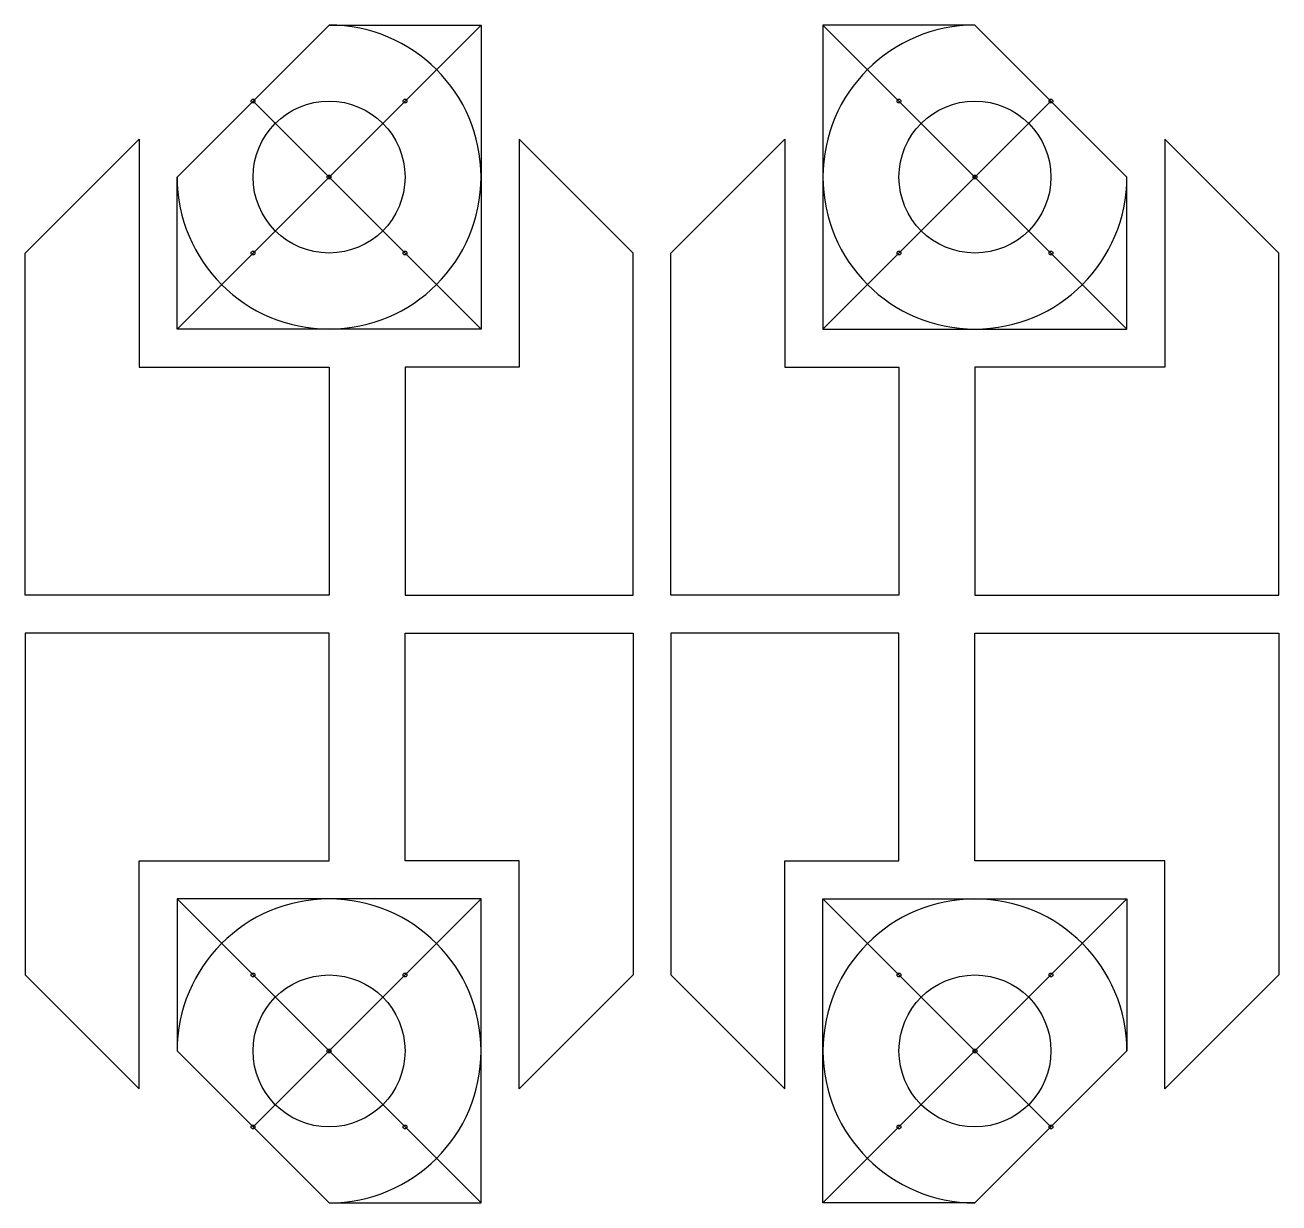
# Model space of a CAD drawing. Header units: millimetres. Extents: x 0 to 330, y 0 to 310.
import ezdxf

# ---------------------------------------------------------------- set-up
doc = ezdxf.new("R2010")
doc.units = ezdxf.units.MM
doc.header["$MEASUREMENT"] = 0
doc.layers.add('20mm Cutouts', color=1, linetype='Continuous', true_color=0xff0000)
doc.layers.add('Engraving', color=6, linetype='Continuous', true_color=0xff00ff)

msp = doc.modelspace()

# ---------------------------------------------------------------- linework, layer by layer
at = {"layer": '20mm Cutouts'}
for p, q in [((40, 270.02), (80, 310.02)), ((80, 310.02), (120, 310.02)), ((120, 310.02), (120, 230.02)), ((250, 310.02), (210, 310.02)), ((210, 310.02), (210, 230.02)), ((290, 270.02), (250, 310.02)), ((0, 250.02), (30, 280.02)), ((30, 280.02), (30, 220.02)), ((130, 280.02), (130, 220.02)), ((160, 250.02), (130, 280.02)), ((170, 250.02), (200, 280.02)), ((200, 280.02), (200, 220.02)), ((300, 280.02), (300, 220.02)), ((330, 250.02), (300, 280.02)), ((40, 230.02), (40, 270.02)), ((290, 230.02), (290, 270.02)), ((0, 160.02), (0, 250.02)), ((160, 160.02), (160, 250.02)), ((170, 160.02), (170, 250.02)), ((330, 160.02), (330, 250.02)), ((120, 230.02), (40, 230.02)), ((210, 230.02), (290, 230.02)), ((30, 220.02), (80, 220.02)), ((80, 220.02), (80, 160.02)), ((130, 220.02), (100, 220.02)), ((100, 220.02), (100, 160.02)), ((200, 220.02), (230, 220.02)), ((230, 220.02), (230, 160.02)), ((300, 220.02), (250, 220.02)), ((250, 220.02), (250, 160.02)), ((80, 160.02), (0, 160.02)), ((100, 160.02), (160, 160.02)), ((230, 160.02), (170, 160.02)), ((250, 160.02), (330, 160.02)), ((80, 150.02), (0, 150.02)), ((0, 150.02), (0, 60.02)), ((80, 90.02), (80, 150.02)), ((100, 150.02), (160, 150.02)), ((100, 90.02), (100, 150.02)), ((160, 150.02), (160, 60.02)), ((230, 150.02), (170, 150.02)), ((170, 150.02), (170, 60.02)), ((230, 90.02), (230, 150.02)), ((250, 150.02), (330, 150.02)), ((250, 90.02), (250, 150.02)), ((330, 150.02), (330, 60.02)), ((30, 30.02), (30, 90.02)), ((30, 90.02), (80, 90.02)), ((130, 90.02), (100, 90.02)), ((130, 30.02), (130, 90.02)), ((200, 30.02), (200, 90.02)), ((200, 90.02), (230, 90.02)), ((300, 90.02), (250, 90.02)), ((300, 30.02), (300, 90.02)), ((120, 80.02), (40, 80.02)), ((40, 80.02), (40, 40.02)), ((120, 0.02), (120, 80.02)), ((210, 0.02), (210, 80.02)), ((210, 80.02), (290, 80.02)), ((290, 80.02), (290, 40.02)), ((0, 60.02), (30, 30.02)), ((160, 60.02), (130, 30.02)), ((170, 60.02), (200, 30.02)), ((330, 60.02), (300, 30.02)), ((40, 40.02), (80, 0.02)), ((290, 40.02), (250, 0.02)), ((80, 0.02), (120, 0.02)), ((250, 0.02), (210, 0.02))]:
    msp.add_line(p, q, dxfattribs=at)
at = {"layer": 'Engraving'}
for p, q in [((120, 310.02), (40, 230.02)), ((210, 310.02), (290, 230.02)), ((60, 290.02), (120, 230.02)), ((270, 290.02), (210, 230.02)), ((120, 0.02), (40, 80.02)), ((60, 20.02), (120, 80.02)), ((270, 20.02), (210, 80.02)), ((210, 0.02), (290, 80.02))]:
    msp.add_line(p, q, dxfattribs=at)
for centre, radius in [((60, 290.02), 0.5), ((100, 290.02), 0.5), ((230, 290.02), 0.5), ((270, 290.02), 0.5), ((80, 270.02), 20), ((250, 270.02), 20), ((80, 270.02), 0.5), ((250, 270.02), 0.5), ((60, 250.02), 0.5), ((100, 250.02), 0.5), ((230, 250.02), 0.5), ((270, 250.02), 0.5), ((60, 60.02), 0.5), ((80, 40.02), 20), ((100, 60.02), 0.5), ((230, 60.02), 0.5), ((250, 40.02), 20), ((270, 60.02), 0.5), ((80, 40.02), 0.5), ((250, 40.02), 0.5), ((60, 20.02), 0.5), ((100, 20.02), 0.5), ((230, 20.02), 0.5), ((270, 20.02), 0.5)]:
    msp.add_circle(centre, radius, dxfattribs=at)
for centre, start, end in [((80, 270.02), 180, 90), ((250, 270.02), 90, 0), ((80, 40.02), 270, 180), ((250, 40.02), 360, 270)]:
    msp.add_arc(centre, 40, start, end, dxfattribs=at)

doc.saveas('drawing.dxf')
